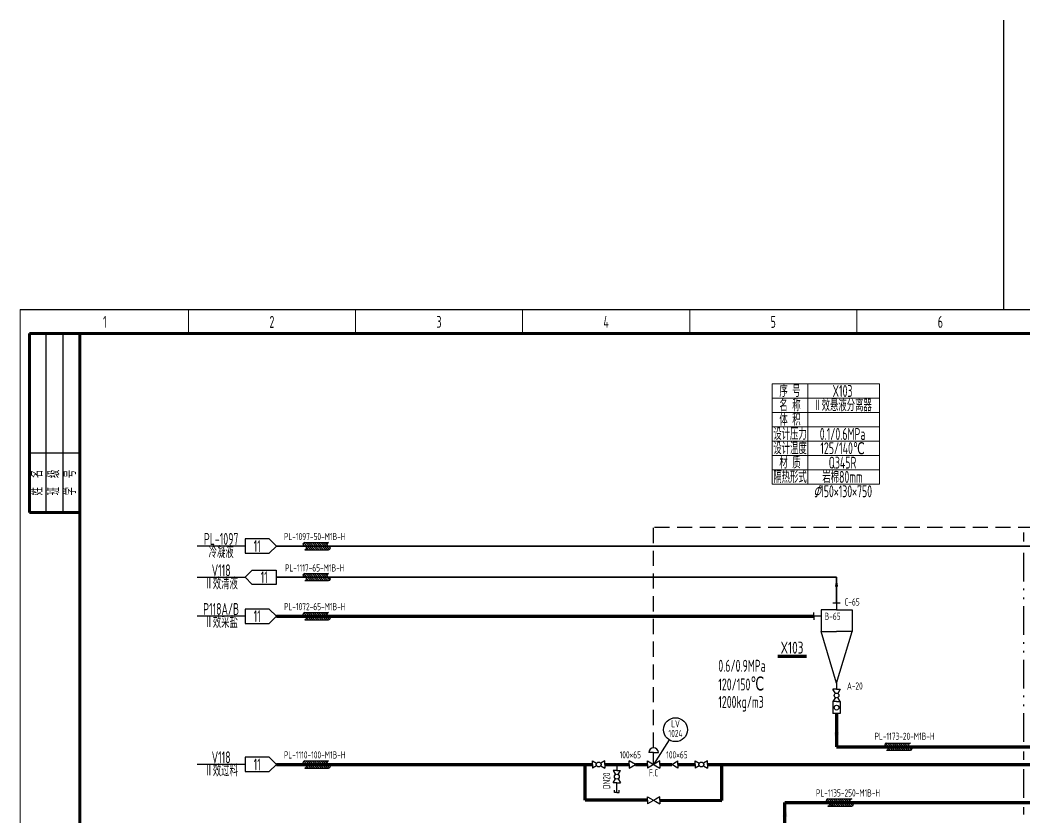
# Model space of a CAD drawing. Header units: millimetres. Extents: x 2658 to 4453, y -1069 to 608.
# Drawn here: x 2657.7 to 3078.2, y -566 to -232.2 of the extents above; entities that cross this region are included whole.
import ezdxf

# ---------------------------------------------------------------- set-up
doc = ezdxf.new("R2010")
doc.units = ezdxf.units.MM
doc.header["$MEASUREMENT"] = 0
for name, pattern in [('ACAD_ISO02W100', [11, 8, -3]), ('ACAD_ISO12W100', [22.4, 12, -3, 0.7, -3, 0.7, -3]), ('HIDDEN', [9.525, 6.35, -3.175])]:
    doc.linetypes.add(name, pattern=pattern)
for name, color, linetype, lineweight in [('0-图框', 7, 'Continuous', 15), ('1-主物流管线（粗）', 7, 'Continuous', 70), ('2-辅助物流（中）', 7, 'Continuous', 35), ('细实线', 7, 'Continuous', 18), ('虚线', 6, 'ACAD_ISO02W100', 18)]:
    doc.layers.add(name, color=color, linetype=linetype, lineweight=lineweight)
doc.styles.add('国标汉字', font='gbenor.shx', dxfattribs={"width": 0.7, "height": 5, "bigfont": 'gbcbig.shx'})

msp = doc.modelspace()

# ---------------------------------------------------------------- hatches: boundary and pattern name
h = msp.add_hatch()
h.set_pattern_fill('ANSI31', color=256, scale=0.2, angle=90)
h.set_pattern_definition([(135, (-3527.9154, -2405.9259), (-0.449012806, -0.449012806), [])])
h.paths.add_polyline_path([(2776.9, -451.09, 1), (2776.9, -452.59, -1), (2776.9, -454.09), (2786.9, -454.09, 1), (2786.9, -452.59, -1), (2786.9, -451.09)])
h = msp.add_hatch()
h.set_pattern_fill('ANSI31', color=256, scale=0.2, angle=90)
h.set_pattern_definition([(135, (-3527.9154, -2418.8924), (-0.449012806, -0.449012806), [])])
h.paths.add_polyline_path([(2776.9, -464.06, 1), (2776.9, -465.56, -1), (2776.9, -467.06), (2786.9, -467.06, 1), (2786.9, -465.56, -1), (2786.9, -464.06)])
h = msp.add_hatch()
h.set_pattern_fill('ANSI31', color=256, scale=0.2, angle=90)
h.set_pattern_definition([(135, (-3527.9154, -2435.27525), (-0.449012806, -0.449012806), [])])
h.paths.add_polyline_path([(2776.9, -480.44, 1), (2776.9, -481.94, -1), (2776.9, -483.44), (2786.9, -483.44, 1), (2786.9, -481.94, -1), (2786.9, -480.44)])
h = msp.add_hatch()
h.set_pattern_fill('ANSI31', color=256, scale=0.2, angle=90)
h.set_pattern_definition([(135, (-3284.23936, -2489.94814), (-0.449012806, -0.449012806), [])])
h.paths.add_polyline_path([(3020.58, -535.11, 1), (3020.58, -536.61, -1), (3020.58, -538.11), (3030.58, -538.11, 1), (3030.58, -536.61, -1), (3030.58, -535.11)])
h = msp.add_hatch()
h.set_pattern_fill('ANSI31', color=256, scale=0.2, angle=90)
h.set_pattern_definition([(135, (-3527.9154, -2497.39686), (-0.449012806, -0.449012806), [])])
h.paths.add_polyline_path([(2776.9, -542.56, 1), (2776.9, -544.06, -1), (2776.9, -545.56), (2786.9, -545.56, 1), (2786.9, -544.06, -1), (2786.9, -542.56)])
h = msp.add_hatch()
h.set_pattern_fill('ANSI31', color=256, scale=0.2, angle=90)
h.set_pattern_definition([(135, (-3308.79195, -2513.33045), (-0.449012806, -0.449012806), [])])
h.paths.add_polyline_path([(2996.03, -558.5, 1), (2996.03, -560, -1), (2996.03, -561.5), (3006.03, -561.5, 1), (3006.03, -560, -1), (3006.03, -558.5)])

# ---------------------------------------------------------------- linework, layer by layer
for p, q in [((3069.65, -232.24), (3069.65, -353.47)), ((2657.65, -353.47), (3498.65, -353.47)), ((2658.15, -353.47), (3458.15, -353.47)), ((2752, -449.59), (2752, -455.59)), ((2762, -449.59), (2752, -449.59)), ((2765, -452.59), (2762, -449.59)), ((2752, -452.59), (2731.77, -452.59)), ((2752, -452.59), (2750.49, -452.59)), ((2762, -455.59), (2765, -452.59)), ((2776.9, -451.09), (2786.9, -451.09)), ((2776.9, -454.09), (2786.9, -454.09)), ((2752, -455.59), (2762, -455.59)), ((2752, -465.73), (2731.77, -465.73)), ((2751.92, -465.64), (2754.92, -462.64)), ((2754.92, -468.64), (2751.92, -465.64)), ((2754.92, -462.64), (2764.92, -462.64)), ((2764.92, -462.64), (2764.92, -468.64)), ((2764.92, -465.64), (2766.43, -465.64)), ((2776.9, -464.06), (2786.9, -464.06)), ((2764.92, -468.64), (2754.92, -468.64)), ((2776.9, -467.06), (2786.9, -467.06)), ((2752, -478.94), (2752, -484.94)), ((2762, -478.94), (2752, -478.94)), ((2765, -481.94), (2762, -478.94)), ((2999.66, -479.29), (2993.16, -479.29)), ((2993.16, -479.29), (2993.16, -488.29)), ((2998.16, -476.29), (3001.16, -476.29)), ((2999.66, -476.29), (2999.66, -479.29)), ((2999.66, -479.29), (3006.16, -479.29)), ((3006.16, -479.29), (3006.16, -488.29)), ((2752, -481.94), (2731.77, -481.94)), ((2752, -481.94), (2750.49, -481.94)), ((2762, -484.94), (2765, -481.94)), ((2776.9, -480.44), (2786.9, -480.44)), ((2776.9, -483.44), (2786.9, -483.44)), ((2990.16, -481.94), (2990.16, -480.44)), ((2993.16, -481.94), (2990.16, -481.94)), ((2990.16, -481.94), (2990.16, -483.44)), ((2752, -484.94), (2762, -484.94)), ((2993.16, -488.29), (2999.66, -488.29)), ((2999.66, -509.96), (2993.16, -488.29)), ((3006.16, -488.29), (2999.66, -488.29)), ((2999.66, -509.96), (3006.16, -488.29)), ((2999.66, -512.53), (2998.16, -512.53)), ((2999.16, -514.26), (2998.16, -512.53)), ((2999.66, -509.96), (2999.66, -512.53)), ((2999.66, -512.53), (3001.16, -512.53)), ((3001.16, -512.53), (3000.16, -514.26)), ((2999.16, -515.99), (2998.16, -517.73)), ((3001.16, -517.73), (3000.16, -515.99)), ((2999.66, -517.73), (2998.16, -517.73)), ((2998.16, -517.73), (2998.16, -522.73)), ((2999.66, -517.73), (3001.16, -517.73)), ((3001.16, -517.73), (3001.16, -522.73)), ((3001.16, -522.73), (2998.16, -522.73)), ((2929.56, -533.71), (2923.03, -544.06)), ((3020.58, -535.11), (3030.58, -535.11)), ((3020.58, -538.11), (3030.58, -538.11)), ((2752, -541.06), (2752, -547.06)), ((2762, -541.06), (2752, -541.06)), ((2765, -544.06), (2762, -541.06)), ((2923.03, -539.06), (2921.03, -539.06)), ((2923.03, -544.06), (2923.03, -539.06)), ((2923.03, -539.06), (2925.03, -539.06)), ((2752, -544.06), (2750.49, -544.06)), ((2762, -547.06), (2765, -544.06)), ((2776.9, -542.56), (2786.9, -542.56)), ((2776.9, -545.56), (2786.9, -545.56)), ((2897.43, -544.06), (2897.43, -542.56)), ((2897.43, -542.56), (2899.16, -543.56)), ((2897.43, -544.06), (2897.43, -545.56)), ((2899.16, -544.56), (2897.43, -545.56)), ((2902.63, -542.56), (2900.9, -543.56)), ((2900.9, -544.56), (2902.63, -545.56)), ((2902.63, -544.06), (2902.63, -542.56)), ((2902.63, -544.06), (2902.63, -545.56)), ((2902.63, -544.06), (2905.13, -544.06)), ((2907.63, -546.57), (2906.13, -546.57)), ((2906.13, -546.57), (2907.13, -548.3)), ((2907.63, -544.06), (2907.63, -546.57)), ((2907.63, -546.57), (2909.13, -546.57)), ((2908.13, -548.3), (2909.13, -546.57)), ((2912.84, -544.08), (2912.84, -542.58)), ((2915.43, -544.06), (2912.84, -542.58)), ((2912.84, -544.06), (2912.84, -545.56)), ((2912.84, -545.56), (2915.43, -544.06)), ((2920.43, -544.06), (2920.43, -542.56)), ((2920.43, -542.56), (2923.9, -544.56)), ((2923.9, -543.56), (2920.43, -545.56)), ((2920.43, -544.06), (2920.43, -545.56)), ((2923.02, -544.06), (2923.04, -544.06)), ((2925.63, -542.56), (2923.9, -543.56)), ((2923.9, -544.56), (2925.63, -545.56)), ((2925.63, -544.06), (2925.63, -542.56)), ((2925.63, -544.06), (2925.63, -545.56)), ((2930.63, -544.06), (2933.22, -542.58)), ((2933.22, -545.56), (2930.63, -544.06)), ((2933.22, -544.08), (2933.22, -542.58)), ((2933.22, -544.06), (2933.22, -545.56)), ((2940.43, -544.06), (2940.43, -542.56)), ((2940.43, -542.56), (2942.16, -543.56)), ((2940.43, -544.06), (2940.43, -545.56)), ((2942.16, -544.56), (2940.43, -545.56)), ((2945.63, -542.56), (2943.9, -543.56)), ((2943.9, -544.56), (2945.63, -545.56)), ((2945.63, -544.06), (2945.63, -542.56)), ((2945.63, -544.06), (2945.63, -545.56)), ((2752, -547.06), (2762, -547.06)), ((2906.13, -551.76), (2907.13, -550.03)), ((2908.13, -550.03), (2909.13, -551.76)), ((2907.63, -551.76), (2906.13, -551.76)), ((2906.63, -555.76), (2906.63, -554.76)), ((2907.63, -551.76), (2909.13, -551.76)), ((2907.63, -555.76), (2907.63, -551.76)), ((2908.63, -555.76), (2908.63, -554.76)), ((2907.63, -555.76), (2906.63, -555.76)), ((2907.63, -555.76), (2908.63, -555.76)), ((2920.43, -559.06), (2920.43, -557.56)), ((2920.43, -557.56), (2923.9, -559.56)), ((2923.9, -558.56), (2920.43, -560.56)), ((2920.43, -559.06), (2920.43, -560.56)), ((2925.63, -557.56), (2923.9, -558.56)), ((2925.63, -559.06), (2925.63, -557.56)), ((2925.63, -559.06), (2925.63, -560.56)), ((2996.03, -558.5), (3006.03, -558.5)), ((2923.9, -559.56), (2925.63, -560.56)), ((2996.03, -561.5), (3006.03, -561.5))]:
    msp.add_line(p, q)
at = {"linetype": 'HIDDEN'}
for p in [(2923.03, -537.06), (3244.04, -444.84)]:
    msp.add_line(p, (2923.03, -444.84), dxfattribs=at)
at = {"linetype": 'ACAD_ISO12W100'}
for p, q in [((3078.15, -450.59), (3078.15, -446.84)), ((3078.15, -534.61), (3078.15, -454.59)), ((3078.15, -542.06), (3078.15, -538.61)), ((3078.15, -557.99), (3078.15, -546.06)), ((3078.15, -565.06), (3078.15, -561.99))]:
    msp.add_line(p, q, dxfattribs=at)
at = {"lineweight": 70}
msp.add_line((2975.03, -498.63), (2987.03, -498.63), dxfattribs=at)
at = {"linetype": 'ByBlock'}
msp.add_line((2750.49, -544.06), (2731.77, -544.06), dxfattribs=at)
for centre, radius in [((2999.66, -515.13), 1), ((2999.66, -520.24), 1), ((2932.22, -529.48), 5), ((2900.03, -544.06), 1), ((2943.03, -544.06), 1), ((2907.63, -549.16), 1)]:
    msp.add_circle(centre, radius)
for centre, radius, start, end in [((2776.9, -451.84), 0.75, 90, 270), ((2776.9, -453.34), 0.75, 270, 90), ((2786.9, -451.84), 0.75, 90, 270), ((2786.9, -453.34), 0.75, 270, 90), ((2776.9, -464.81), 0.75, 90, 270), ((2776.9, -466.31), 0.75, 270, 90), ((2786.9, -464.81), 0.75, 90, 270), ((2786.9, -466.31), 0.75, 270, 90), ((2776.9, -481.19), 0.75, 90, 270), ((2776.9, -482.69), 0.75, 270, 90), ((2786.9, -481.19), 0.75, 90, 270), ((2786.9, -482.69), 0.75, 270, 90), ((2923.03, -539.06), 2, 0, 180), ((3020.58, -535.86), 0.75, 90, 270), ((3020.58, -537.36), 0.75, 270, 90), ((3030.58, -535.86), 0.75, 90, 270), ((3030.58, -537.36), 0.75, 270, 90), ((2776.9, -543.31), 0.75, 90, 270), ((2776.9, -544.81), 0.75, 270, 90), ((2786.9, -543.31), 0.75, 90, 270), ((2786.9, -544.81), 0.75, 270, 90), ((2996.03, -559.25), 0.75, 90, 270), ((3006.03, -559.25), 0.75, 90, 270), ((2996.03, -560.75), 0.75, 270, 90), ((3006.03, -560.75), 0.75, 270, 90)]:
    msp.add_arc(centre, radius, start, end)
for points in [[(2998.99, -469.64), (2999.66, -465.64), (3000.32, -469.64)], [(2998.66, -530.61), (2999.66, -536.61), (3000.66, -530.61)], [(2977.05, -565.99), (2978.05, -559.99), (2979.05, -565.99)]]:
    msp.add_solid(points)
at = {"layer": '0-图框', "color": 7, "lineweight": 18}
for p, q in [((2657.65, -353.47), (3498.65, -353.47)), ((2657.65, -353.47), (2657.65, -947.47)), ((2728.15, -353.47), (2728.15, -363.47)), ((2798.15, -353.47), (2798.15, -363.47)), ((2868.15, -353.47), (2868.15, -363.47)), ((2938.15, -353.47), (2938.15, -363.47)), ((3008.15, -353.47), (3008.15, -363.47))]:
    msp.add_line(p, q, dxfattribs=at)
at = {"layer": '0-图框', "lineweight": 60}
for p, q in [((2682.65, -363.47), (2661.65, -363.47)), ((2661.65, -363.47), (2661.65, -438.47)), ((2661.65, -438.47), (2682.65, -438.47))]:
    msp.add_line(p, q, dxfattribs=at)
at = {"layer": '0-图框', "lineweight": -3}
for p, q in [((2668.65, -438.47), (2668.65, -363.47)), ((2675.65, -438.47), (2675.65, -363.47)), ((2661.65, -413.47), (2682.65, -413.47))]:
    msp.add_line(p, q, dxfattribs=at)
at = {"layer": '0-图框', "color": 7, "lineweight": 18}
msp.add_lwpolyline([(2657.65, -353.47), (3498.65, -353.47), (3498.65, -947.47), (2657.65, -947.47)], close=True, dxfattribs=at)
at = {"layer": '0-图框'}
msp.add_lwpolyline([(2657.65, -353.47), (3498.65, -353.47), (3498.65, -947.47), (2657.65, -947.47)], close=True, dxfattribs=at)
at = {"layer": '0-图框', "color": 7, "lineweight": 60}
msp.add_lwpolyline([(2682.65, -363.47), (3488.65, -363.47), (3488.65, -937.47), (2682.65, -937.47)], close=True, dxfattribs=at)
at = {"layer": '1-主物流管线（粗）'}
for p, q in [((2765, -481.94), (2990.16, -481.94)), ((2999.66, -522.73), (2999.66, -536.61)), ((2999.66, -536.61), (3150.67, -536.61)), ((2765, -544.06), (2897.43, -544.06)), ((2894.43, -559.06), (2894.43, -544.06)), ((2902.63, -544.06), (2912.84, -544.06)), ((2915.43, -544.06), (2920.43, -544.06)), ((2925.63, -544.06), (2930.64, -544.06)), ((2933.22, -544.06), (2940.43, -544.06)), ((2945.63, -544.06), (3150.67, -544.06)), ((2951.63, -559.09), (2951.64, -544.09)), ((2920.43, -559.06), (2894.43, -559.06)), ((2925.63, -559.07), (2951.63, -559.09)), ((2978.05, -601.85), (2978.05, -559.99)), ((2978.05, -559.99), (3154.79, -559.99))]:
    msp.add_line(p, q, dxfattribs=at)
at = {"layer": '2-辅助物流（中）'}
for p, q in [((2765, -452.59), (3159.63, -452.59)), ((2764.92, -465.64), (2999.66, -465.64)), ((2999.66, -476.29), (2999.66, -465.64))]:
    msp.add_line(p, q, dxfattribs=at)
at = {"layer": '细实线'}
for p, q in [((2972.67, -384.62), (2972.67, -426.62)), ((2972.67, -384.62), (2987.67, -384.62)), ((2987.67, -384.62), (2987.67, -426.62)), ((3017.67, -384.62), (2987.67, -384.62)), ((3017.67, -426.62), (3017.67, -384.62)), ((2972.67, -390.62), (2987.67, -390.62)), ((3017.67, -390.62), (2987.67, -390.62)), ((2972.67, -396.62), (2987.67, -396.62)), ((3017.67, -396.62), (2987.67, -396.62)), ((2972.67, -402.62), (2987.67, -402.62)), ((3017.67, -402.62), (2987.67, -402.62)), ((2972.67, -408.62), (2987.67, -408.62)), ((3017.67, -408.62), (2987.67, -408.62)), ((2972.67, -414.62), (2987.67, -414.62)), ((3017.67, -414.62), (2987.67, -414.62)), ((2972.67, -420.62), (2987.67, -420.62)), ((3017.67, -420.62), (2987.67, -420.62)), ((2987.67, -426.62), (2972.67, -426.62)), ((2987.67, -426.62), (3017.67, -426.62))]:
    msp.add_line(p, q, dxfattribs=at)

# ---------------------------------------------------------------- texts
at = {"style": '国标汉字', "width": 0.7}
for s, p in [('C-65', (3002.99, -477.5, 180)), ('B-65', (2994.67, -483.5, 180)), ('A-20', (3004.04, -512.68, 180))]:
    msp.add_text(s, height=3, dxfattribs=at).set_placement(p)
at = {"attachment_point": 5, "style": '国标汉字'}
for s, width, insert, char_height in [('序 号', 15, (2980.17, -387.62), 5), ('X103', 15, (3002.17, -387.62), 5), ('名 称', 15, (2980.17, -393.62), 5), ('体 积', 15, (2980.17, -399.62), 5), ('设计压力', 15, (2980.17, -405.62), 5), ('0.1/0.6MPa', 29.1213, (3002.17, -405.62), 5), ('设计温度', 15, (2980.17, -411.62), 5), ('125/140℃', 29.1213, (3002.17, -411.62), 5), ('材 质', 15, (2980.17, -417.62), 5), ('Q345R', 29.1213, (3002.17, -417.62), 5), ('隔热形式', 15, (2980.17, -423.62), 5), ('岩棉80mm', 29.1213, (3002.17, -423.62), 5), ('{\\Q15;Φ}150×130×750', 29.1213, (3002.17, -429.62), 5), ('PL-1097', 20.2367, (2741.88, -449.59), 5), ('冷凝液', 20.2367, (2741.88, -455.09), 5), ('11', 10, (2757, -452.59), 5), ('V118', 20.2367, (2741.88, -462.73), 5), ('Ⅱ效清液', 20.2367, (2741.88, -468.23), 5), ('11', 10, (2759.92, -465.64), 5), ('P118A/B', 20.2367, (2741.88, -478.94), 5), ('Ⅱ效采盐', 20.2367, (2741.88, -484.44), 5), ('11', 10, (2757, -481.94), 5), ('{\\W0.8;X103}', 16, (2981.03, -495.13), 5), ('LV', 10, (2932.22, -526.98), 3), ('1024', 10, (2932.22, -531.05), 3), ('V118', 20.2367, (2741.88, -541.06), 5), ('11', 10, (2757, -544.06), 5), ('100×65', 13.2832, (2913.27, -540.01), 3), ('100×65', 13.2832, (2932.79, -540.01), 3), ('Ⅱ效过料', 20.2367, (2741.88, -546.56), 5), ('F.C', 5.1962, (2923.03, -547.51), 3)]:
    msp.add_mtext_dynamic_manual_height_columns(s, width=width, gutter_width=25, heights=[0], dxfattribs=dict(at, insert=insert, char_height=char_height))
at = {"insert": (2950.14, -500.21), "char_height": 5, "attachment_point": 1, "line_spacing_factor": 0.84, "style": '国标汉字'}
msp.add_mtext_dynamic_manual_height_columns('0.6/0.9MPa\\P120/150{\\H1.16667x;℃}\\P1200kg/m3', width=24.4272, gutter_width=25, heights=[0], dxfattribs=at)
at = {"insert": (2903.34, -550.87), "char_height": 3, "attachment_point": 5, "rotation": 90, "style": '国标汉字'}
msp.add_mtext_dynamic_manual_height_columns('DN20', width=5.1962, gutter_width=25, heights=[0], dxfattribs=at)
at = {"layer": '0-图框', "color": 7, "lineweight": 18, "char_height": 5, "attachment_point": 5, "style": '国标汉字'}
for s, insert in [('1', (2693.15, -358.66)), ('2', (2763.15, -358.66)), ('3', (2833.15, -358.66)), ('4', (2903.15, -358.66)), ('5', (2973.15, -358.66)), ('6', (3043.15, -358.66))]:
    msp.add_mtext_dynamic_manual_height_columns(s, width=70, gutter_width=12.5, heights=[0], dxfattribs=dict(at, insert=insert))
at = {"layer": '0-图框', "color": 7, "lineweight": 18, "char_height": 5, "attachment_point": 5, "rotation": 90, "style": '国标汉字'}
for s, insert in [('\\pxqc,t3;姓  名', (2664.65, -425.97)), ('\\pxqc,t3;班  级', (2671.65, -425.97)), ('\\pxqc,t3;学  号', (2678.65, -425.97))]:
    msp.add_mtext_dynamic_manual_height_columns(s, width=25, gutter_width=12.5, heights=[0], dxfattribs=dict(at, insert=insert))
at = {"layer": '虚线', "style": '国标汉字', "width": 0.7}
for s, p in [('PL-1173-20-M1B-H', (3015.59, -533.76, 180)), ('PL-1135-250-M1B-H', (2991.06, -557.49, 180))]:
    msp.add_text(s, height=3, dxfattribs=at).set_placement(p)
at = {"layer": '虚线', "attachment_point": 5, "style": '国标汉字'}
for s, width, insert, char_height in [('Ⅱ效悬液分离器', 29.1213, (3002.17, -393.62), 5), ('PL-1097-50-M1B-H', 40, (2781.07, -448.59), 3), ('PL-1117-65-M1B-H', 40, (2781.07, -461.73), 3), ('PL-1072-65-M1B-H', 40, (2781.07, -477.94), 3), ('PL-1110-100-M1B-H', 40, (2781.07, -540.06), 3)]:
    msp.add_mtext_dynamic_manual_height_columns(s, width=width, gutter_width=25, heights=[0], dxfattribs=dict(at, insert=insert, char_height=char_height))

doc.saveas('drawing.dxf')
